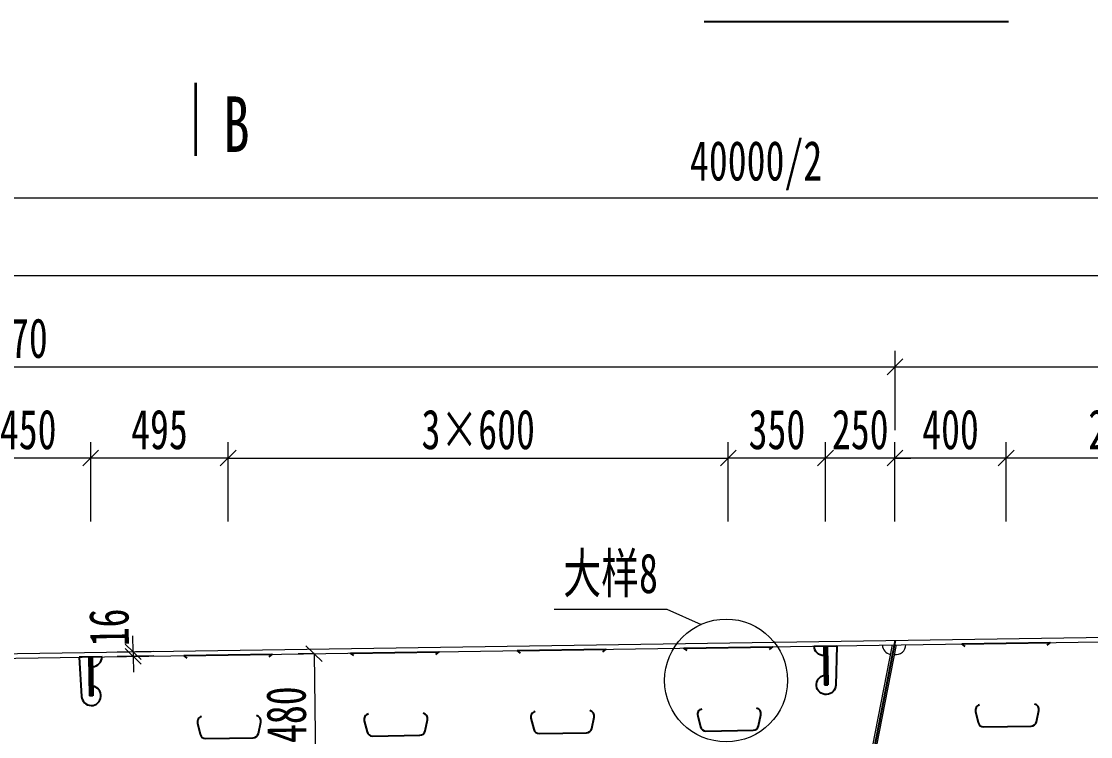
# Model space of a CAD drawing. Header units: millimetres. Extents: x 44597 to 300567, y -113054 to 73044.
# Drawn here: x 77569 to 81417, y -46189 to -43614 of the extents above; entities that cross this region are included whole.
import ezdxf
from ezdxf.enums import TextEntityAlignment as Align

# ---------------------------------------------------------------- set-up
doc = ezdxf.new("R2010")
doc.units = ezdxf.units.MM
doc.layers.get('Defpoints').update_dxf_attribs({"color": 8})
for name, color, linetype, lineweight in [('文字', 7, 'Continuous', 15), ('粗线', 3, 'Continuous', 35), ('细实线', 4, 'Continuous', 15), ('钢板粗线', 1, 'Continuous', 25), ('钢板细线', 6, 'Continuous', 15)]:
    doc.layers.add(name, color=color, linetype=linetype, lineweight=lineweight)
doc.styles.add('111', font='', dxfattribs={"width": 0.7})
doc.styles.add('BM_Dim', font='', dxfattribs={"width": 0.85})
doc.styles.get('111').set_extended_font_data('仿宋_GB2312')
doc.styles.get('BM_Dim').set_extended_font_data('仿宋_GB2312')
doc.dimstyles.new('200', dxfattribs={"dimscale": 0, "dimtxt": 2.5, "dimasz": 1, "dimexe": 1, "dimexo": 1, "dimgap": 0.6, "dimtad": 1, "dimdec": 0, "dimdsep": 46, "dimtxsty": '111', "dimblk": 'OBLIQUE', "dimcen": 0, "dimclrd": 4, "dimclre": 4, "dimclrt": 4, "dimadec": 1, "dimazin": 2, "dimtfac": 1, "dimtdec": 0, "dimtix": 1, "dimtmove": 2, "dimatfit": 3, "dimfxl": 4, "dimfxlon": 1, "dimtolj": 1, "dimlwd": -1, "dimlwe": -1, "dimarcsym": 0})

# ---------------------------------------------------------------- blocks, each defined once
blk = doc.blocks.new('U型肋1')
at = {"layer": 'Defpoints'}
blk.add_line((-160, 0), (160, 0), dxfattribs=at)
at = {"layer": '钢板粗线', "color": 6}
for p, q in [((147.8, -9.7), (160, 0)), ((-147.8, -9.7), (-160, 0))]:
    blk.add_line(p, q, dxfattribs=at)
blk.add_lwpolyline([(-98.8, -220.5, 0.414266), (-113.8, -244.5), (-104.5, -284.5, 0.348876), (-85, -300), (85, -300, 0.348876), (104.5, -284.5), (113.8, -244.5, 0.414091), (98.8, -220.5, 0.414091)], format="xyb", dxfattribs=at)
blk = doc.blocks.new('12-140加劲 有过焊孔')
at = {"layer": 'Defpoints'}
blk.add_line((0, 0), (0, 140), dxfattribs=at)
at = {"layer": '钢板粗线', "color": 7}
for p, q in [((-6, 0), (-6, 140)), ((-6, 140), (6, 140)), ((6, 0), (6, 140)), ((41, 0), (35, 141.5)), ((-41, 0), (41, 0))]:
    blk.add_line(p, q, dxfattribs=at)
for centre, start, end in [((0, 140), 2.441, 260.1291), ((-6, 0), 90, 180)]:
    blk.add_arc(centre, 35, start, end, dxfattribs=at)
blk = doc.blocks.new('_Oblique')
at = {"color": 0, "linetype": 'ByBlock', "lineweight": -2}
blk.add_line((-0.5, -0.5), (0.5, 0.5), dxfattribs=at)
blk = doc.blocks.new('*D219')
at = {"layer": 'Defpoints', "color": 0, "transparency": 16777216}
for p in [(90213.2, -44857.7), (90213.2, -45081.4), (80713.1, -45843)]:
    blk.add_point(p, dxfattribs=at)
at = {"layer": '细实线', "color": 4, "transparency": 16777216}
for p, q in [((80713.1, -45086.2), (80713.1, -44800.5)), ((90213.2, -45024.2), (90213.2, -44800.5)), ((80713.1, -44857.7), (90213.2, -44857.7))]:
    blk.add_line(p, q, dxfattribs=at)
at = {"layer": '细实线', "color": 4, "transparency": 16777216, "xscale": 57.14285714285715, "yscale": 57.14285714285715, "zscale": 57.14285714285715, "rotation": 180}
blk.add_blockref('_Oblique', (80713.1, -44857.7), dxfattribs=at)
at = {"layer": '细实线', "color": 4, "transparency": 16777216, "xscale": 57.14285714285715, "yscale": 57.14285714285715, "zscale": 57.14285714285715}
blk.add_blockref('_Oblique', (90213.2, -44857.7), dxfattribs=at)
at = {"layer": '细实线', "color": 4, "transparency": 16777216, "insert": (85463.1, -44755.4), "char_height": 142.86, "attachment_point": 5, "style": '111'}
blk.add_mtext('\\A1;9500', dxfattribs=at)
blk = doc.blocks.new('*D222')
at = {"layer": 'Defpoints', "color": 0, "transparency": 16777216}
for p in [(80712.9, -45186.4), (81112.9, -45515.1), (80712.9, -45843)]:
    blk.add_point(p, dxfattribs=at)
at = {"layer": '细实线', "color": 4, "transparency": 16777216}
for p, q in [((80712.9, -45414.9), (80712.9, -45129.2)), ((81112.9, -45414.9), (81112.9, -45129.2)), ((81112.9, -45186.4), (80712.9, -45186.4))]:
    blk.add_line(p, q, dxfattribs=at)
at = {"layer": '细实线', "color": 4, "transparency": 16777216, "xscale": 57.14285714285715, "yscale": 57.14285714285715, "zscale": 57.14285714285715, "rotation": 180}
blk.add_blockref('_Oblique', (80712.9, -45186.4), dxfattribs=at)
at = {"layer": '细实线', "color": 4, "transparency": 16777216, "xscale": 57.14285714285715, "yscale": 57.14285714285715, "zscale": 57.14285714285715}
blk.add_blockref('_Oblique', (81112.9, -45186.4), dxfattribs=at)
at = {"layer": '细实线', "color": 4, "transparency": 16777216, "insert": (80912.9, -45084.1), "char_height": 142.86, "attachment_point": 5, "style": '111'}
blk.add_mtext('\\A1;400', dxfattribs=at)
blk = doc.blocks.new('*D224')
at = {"layer": 'Defpoints', "color": 0, "transparency": 16777216}
for p in [(80463.2, -45186.4), (80463.2, -45862.8), (80712.9, -45843)]:
    blk.add_point(p, dxfattribs=at)
at = {"layer": '细实线', "color": 4, "transparency": 16777216}
for p, q in [((80463.2, -45414.9), (80463.2, -45129.2)), ((80712.9, -45414.9), (80712.9, -45129.2)), ((80463.2, -45186.4), (80406, -45186.4)), ((80712.9, -45186.4), (80463.2, -45186.4)), ((80712.9, -45186.4), (80770.1, -45186.4))]:
    blk.add_line(p, q, dxfattribs=at)
at = {"layer": '细实线', "color": 4, "transparency": 16777216, "xscale": 57.14285714285715, "yscale": 57.14285714285715, "zscale": 57.14285714285715}
blk.add_blockref('_Oblique', (80463.2, -45186.4), dxfattribs=at)
at = {"layer": '细实线', "color": 4, "transparency": 16777216, "xscale": 57.14285714285715, "yscale": 57.14285714285715, "zscale": 57.14285714285715, "rotation": 180}
blk.add_blockref('_Oblique', (80712.9, -45186.4), dxfattribs=at)
at = {"layer": '细实线', "color": 4, "transparency": 16777216, "insert": (80588, -45084.1), "char_height": 142.86, "attachment_point": 5, "style": '111'}
blk.add_mtext('\\A1;250', dxfattribs=at)
blk = doc.blocks.new('*D225')
at = {"layer": 'Defpoints', "color": 0, "transparency": 16777216}
for p in [(80113.2, -45186.4), (80113.2, -45694.4), (78313.3, -45895)]:
    blk.add_point(p, dxfattribs=at)
at = {"layer": '细实线', "color": 4, "transparency": 16777216}
for p, q in [((78313.3, -45414.9), (78313.3, -45129.2)), ((80113.2, -45414.9), (80113.2, -45129.2)), ((78313.3, -45186.4), (80113.2, -45186.4))]:
    blk.add_line(p, q, dxfattribs=at)
at = {"layer": '细实线', "color": 4, "transparency": 16777216, "xscale": 57.14285714285715, "yscale": 57.14285714285715, "zscale": 57.14285714285715, "rotation": 180}
blk.add_blockref('_Oblique', (78313.3, -45186.4), dxfattribs=at)
at = {"layer": '细实线', "color": 4, "transparency": 16777216, "xscale": 57.14285714285715, "yscale": 57.14285714285715, "zscale": 57.14285714285715}
blk.add_blockref('_Oblique', (80113.2, -45186.4), dxfattribs=at)
at = {"layer": '细实线', "color": 4, "transparency": 16777216, "insert": (79213.2, -45084.1), "char_height": 142.86, "attachment_point": 5, "style": '111'}
blk.add_mtext('\\A1;3×600', dxfattribs=at)
blk = doc.blocks.new('*D226')
at = {"layer": 'Defpoints', "color": 0, "transparency": 16777216}
for p in [(81112.9, -45186.4), (81112.9, -45515.1), (82112.9, -45500.1)]:
    blk.add_point(p, dxfattribs=at)
at = {"layer": '细实线', "color": 4, "transparency": 16777216}
for p, q in [((81112.9, -45414.9), (81112.9, -45129.2)), ((82112.9, -45414.9), (82112.9, -45129.2)), ((82112.9, -45186.4), (81112.9, -45186.4))]:
    blk.add_line(p, q, dxfattribs=at)
at = {"layer": '细实线', "color": 4, "transparency": 16777216, "xscale": 57.14285714285715, "yscale": 57.14285714285715, "zscale": 57.14285714285715, "rotation": 180}
blk.add_blockref('_Oblique', (81112.9, -45186.4), dxfattribs=at)
at = {"layer": '细实线', "color": 4, "transparency": 16777216, "xscale": 57.14285714285715, "yscale": 57.14285714285715, "zscale": 57.14285714285715}
blk.add_blockref('_Oblique', (82112.9, -45186.4), dxfattribs=at)
at = {"layer": '细实线', "color": 4, "transparency": 16777216, "insert": (81612.9, -45084.1), "char_height": 142.86, "attachment_point": 5, "style": '111'}
blk.add_mtext('\\A1;2×500', dxfattribs=at)
blk = doc.blocks.new('*D227')
at = {"layer": 'Defpoints', "color": 0, "transparency": 16777216}
for p in [(80113.2, -45186.4), (80463.2, -45843), (80113.2, -45868)]:
    blk.add_point(p, dxfattribs=at)
at = {"layer": '细实线', "color": 4, "transparency": 16777216}
for p, q in [((80113.2, -45414.9), (80113.2, -45129.2)), ((80463.2, -45414.9), (80463.2, -45129.2)), ((80463.2, -45186.4), (80113.2, -45186.4))]:
    blk.add_line(p, q, dxfattribs=at)
at = {"layer": '细实线', "color": 4, "transparency": 16777216, "xscale": 57.14285714285715, "yscale": 57.14285714285715, "zscale": 57.14285714285715, "rotation": 180}
blk.add_blockref('_Oblique', (80113.2, -45186.4), dxfattribs=at)
at = {"layer": '细实线', "color": 4, "transparency": 16777216, "xscale": 57.14285714285715, "yscale": 57.14285714285715, "zscale": 57.14285714285715}
blk.add_blockref('_Oblique', (80463.2, -45186.4), dxfattribs=at)
at = {"layer": '细实线', "color": 4, "transparency": 16777216, "insert": (80288.2, -45084.1), "char_height": 142.86, "attachment_point": 5, "style": '111'}
blk.add_mtext('\\A1;350', dxfattribs=at)
blk = doc.blocks.new('*D228')
at = {"layer": 'Defpoints', "color": 0, "transparency": 16777216}
for p in [(90213.2, -44529), (90213.2, -44752.7), (76513.2, -45577.3)]:
    blk.add_point(p, dxfattribs=at)
at = {"layer": '细实线', "color": 4, "transparency": 16777216}
for p, q in [((76513.2, -44757.6), (76513.2, -44471.8)), ((90213.2, -44695.5), (90213.2, -44471.8)), ((76513.2, -44529), (90213.2, -44529))]:
    blk.add_line(p, q, dxfattribs=at)
at = {"layer": '细实线', "color": 4, "transparency": 16777216, "xscale": 57.14285714285715, "yscale": 57.14285714285715, "zscale": 57.14285714285715, "rotation": 180}
blk.add_blockref('_Oblique', (76513.2, -44529), dxfattribs=at)
at = {"layer": '细实线', "color": 4, "transparency": 16777216, "xscale": 57.14285714285715, "yscale": 57.14285714285715, "zscale": 57.14285714285715}
blk.add_blockref('_Oblique', (90213.2, -44529), dxfattribs=at)
at = {"layer": '细实线', "color": 4, "transparency": 16777216, "insert": (83363.2, -44426.7), "char_height": 142.86, "attachment_point": 5, "style": '111'}
blk.add_mtext('\\A1;13700', dxfattribs=at)
blk = doc.blocks.new('*D230')
at = {"layer": 'Defpoints', "color": 0, "transparency": 16777216}
for p in [(80713.1, -44857.7), (74342.9, -45226.9), (80713.1, -45843)]:
    blk.add_point(p, dxfattribs=at)
at = {"layer": '细实线', "color": 4, "transparency": 16777216}
for p, q in [((74342.9, -45086.2), (74342.9, -44800.5)), ((80713.1, -45086.2), (80713.1, -44800.5)), ((74342.9, -44857.7), (80713.1, -44857.7))]:
    blk.add_line(p, q, dxfattribs=at)
at = {"layer": '细实线', "color": 4, "transparency": 16777216, "xscale": 57.14285714285715, "yscale": 57.14285714285715, "zscale": 57.14285714285715, "rotation": 180}
blk.add_blockref('_Oblique', (74342.9, -44857.7), dxfattribs=at)
at = {"layer": '细实线', "color": 4, "transparency": 16777216, "xscale": 57.14285714285715, "yscale": 57.14285714285715, "zscale": 57.14285714285715}
blk.add_blockref('_Oblique', (80713.1, -44857.7), dxfattribs=at)
at = {"layer": '细实线', "color": 4, "transparency": 16777216, "insert": (77528, -44755.4), "char_height": 142.86, "attachment_point": 5, "style": '111'}
blk.add_mtext('\\A1;6370', dxfattribs=at)
blk = doc.blocks.new('*D231')
at = {"layer": 'Defpoints', "color": 0, "transparency": 16777216}
for p in [(90213.2, -44249.4), (90213.2, -44473.1), (70213.2, -44581.1)]:
    blk.add_point(p, dxfattribs=at)
at = {"layer": '细实线', "color": 4, "transparency": 16777216}
for p, q in [((70213.2, -44478), (70213.2, -44192.2)), ((90213.2, -44415.9), (90213.2, -44192.2)), ((70213.2, -44249.4), (90213.2, -44249.4))]:
    blk.add_line(p, q, dxfattribs=at)
at = {"layer": '细实线', "color": 4, "transparency": 16777216, "xscale": 57.14285714285715, "yscale": 57.14285714285715, "zscale": 57.14285714285715, "rotation": 180}
blk.add_blockref('_Oblique', (70213.2, -44249.4), dxfattribs=at)
at = {"layer": '细实线', "color": 4, "transparency": 16777216, "xscale": 57.14285714285715, "yscale": 57.14285714285715, "zscale": 57.14285714285715}
blk.add_blockref('_Oblique', (90213.2, -44249.4), dxfattribs=at)
at = {"layer": '细实线', "color": 4, "transparency": 16777216, "insert": (80213.2, -44132.9), "char_height": 142.857, "attachment_point": 5, "style": '111'}
blk.add_mtext('\\A1;40000/2', dxfattribs=at)
blk = doc.blocks.new('*D307')
at = {"layer": 'Defpoints', "color": 0, "transparency": 16777216}
for p in [(78639.3, -45890.1), (78629.5, -46370.3), (78646.5, -46370.1)]:
    blk.add_point(p, dxfattribs=at)
at = {"layer": '细实线', "color": 4, "transparency": 16777216}
for p, q in [((78622.3, -45890.4), (78565.2, -45891.2)), ((78622.3, -45890.4), (78629.5, -46370.3)), ((78629.5, -46370.3), (78572.4, -46371.2))]:
    blk.add_line(p, q, dxfattribs=at)
at = {"layer": '细实线', "color": 4, "transparency": 16777216, "xscale": 57.14285714285715, "yscale": 57.14285714285715, "zscale": 57.14285714285715}
for p, rotation in [((78622.3, -45890.4), 90.85937224365445), ((78629.5, -46370.3), 270.8593722436545)]:
    blk.add_blockref('_Oblique', p, dxfattribs=dict(at, rotation=rotation))
at = {"layer": '细实线', "color": 4, "transparency": 16777216, "insert": (78523, -46110.7), "char_height": 142.86, "attachment_point": 5, "rotation": 90.8594, "style": '111'}
blk.add_mtext('\\A1;480', dxfattribs=at)
blk = doc.blocks.new('*D442')
at = {"layer": 'Defpoints', "color": 0, "transparency": 16777216}
for p in [(77818.6, -45186.4), (77818.6, -45902.4), (78313.5, -45895)]:
    blk.add_point(p, dxfattribs=at)
at = {"layer": '细实线', "color": 4, "transparency": 16777216}
for p, q in [((77818.6, -45414.9), (77818.6, -45129.2)), ((78313.5, -45414.9), (78313.5, -45129.2)), ((78313.5, -45186.4), (77818.6, -45186.4))]:
    blk.add_line(p, q, dxfattribs=at)
at = {"layer": '细实线', "color": 4, "transparency": 16777216, "xscale": 57.14285714285715, "yscale": 57.14285714285715, "zscale": 57.14285714285715, "rotation": 180}
blk.add_blockref('_Oblique', (77818.6, -45186.4), dxfattribs=at)
at = {"layer": '细实线', "color": 4, "transparency": 16777216, "xscale": 57.14285714285715, "yscale": 57.14285714285715, "zscale": 57.14285714285715}
blk.add_blockref('_Oblique', (78313.5, -45186.4), dxfattribs=at)
at = {"layer": '细实线', "color": 4, "transparency": 16777216, "insert": (78066, -45084.1), "char_height": 142.86, "attachment_point": 5, "style": '111'}
blk.add_mtext('\\A1;495', dxfattribs=at)
blk = doc.blocks.new('*D443')
at = {"layer": 'Defpoints', "color": 0, "transparency": 16777216}
for p in [(77368.6, -45186.4), (77818.6, -45895), (77368.6, -45909.1)]:
    blk.add_point(p, dxfattribs=at)
at = {"layer": '细实线', "color": 4, "transparency": 16777216}
for p, q in [((77368.6, -45414.9), (77368.6, -45129.2)), ((77818.6, -45414.9), (77818.6, -45129.2)), ((77818.6, -45186.4), (77368.6, -45186.4))]:
    blk.add_line(p, q, dxfattribs=at)
at = {"layer": '细实线', "color": 4, "transparency": 16777216, "xscale": 57.14285714285715, "yscale": 57.14285714285715, "zscale": 57.14285714285715, "rotation": 180}
blk.add_blockref('_Oblique', (77368.6, -45186.4), dxfattribs=at)
at = {"layer": '细实线', "color": 4, "transparency": 16777216, "xscale": 57.14285714285715, "yscale": 57.14285714285715, "zscale": 57.14285714285715}
blk.add_blockref('_Oblique', (77818.6, -45186.4), dxfattribs=at)
at = {"layer": '细实线', "color": 4, "transparency": 16777216, "insert": (77593.6, -45084.1), "char_height": 142.86, "attachment_point": 5, "style": '111'}
blk.add_mtext('\\A1;450', dxfattribs=at)
blk = doc.blocks.new('*D502')
at = {"layer": 'Defpoints', "color": 0, "transparency": 16777216}
for p in [(77971.3, -45900.2), (78102.4, -45882.2), (78102.6, -45898.2)]:
    blk.add_point(p, dxfattribs=at)
at = {"layer": '细实线', "color": 4, "transparency": 16777216}
for p, q in [((77971.1, -45884.2), (77970.2, -45827)), ((78045.3, -45883), (77913.9, -45885)), ((78045.5, -45899), (77914.2, -45901)), ((77971.1, -45884.2), (77971.3, -45900.2)), ((77971.3, -45900.2), (77972.2, -45957.3))]:
    blk.add_line(p, q, dxfattribs=at)
at = {"layer": '细实线', "color": 4, "transparency": 16777216, "xscale": 57.14285714285715, "yscale": 57.14285714285715, "zscale": 57.14285714285715}
for p, rotation in [((77971.1, -45884.2), 270.8593722436533), ((77971.3, -45900.2), 90.85937224365327)]:
    blk.add_blockref('_Oblique', p, dxfattribs=dict(at, rotation=rotation))
at = {"layer": '细实线', "color": 4, "transparency": 16777216, "insert": (77885, -45796.7), "char_height": 142.86, "attachment_point": 5, "rotation": 90.8594, "style": '111'}
blk.add_mtext('\\A1;16', dxfattribs=at)

msp = doc.modelspace()

# ---------------------------------------------------------------- linework, layer by layer
at = {"color": 4}
msp.add_line((80026.8, -43613.9), (81121, -43613.9), dxfattribs=at)
at = {"layer": 'Defpoints'}
msp.add_line((80713.1, -45843), (80274.3, -48100.5), dxfattribs=at)
at = {"layer": '粗线'}
msp.add_line((78196.5, -44098.4), (78196.5, -43835.1), dxfattribs=at)
at = {"layer": '细实线'}
for p, q in [((79486.3, -45730.9), (79891.7, -45730.9)), ((79891.7, -45730.9), (80015, -45785.2))]:
    msp.add_line(p, q, dxfattribs=at)
msp.add_circle((80105.2, -45987.2), 221.2, dxfattribs=at)
at = {"layer": '钢板细线'}
for p, q in [((80702.9, -45859.2), (80267.2, -48100.5)), ((80717.2, -45859), (80281.5, -48100.5))]:
    msp.add_line(p, q, dxfattribs=at)
at = {"layer": '钢板细线', "elevation": 0}
for points in [[(70213.2, -45842.9), (76513.2, -45906), (90212.9, -45700.5)], [(70213.2, -45858.9), (76513.2, -45922), (90213.2, -45716.5)]]:
    msp.add_lwpolyline(points, dxfattribs=at)
at = {"layer": '钢板细线'}
for centre, start, end in [((80702.9, -45859.2), 180.8623, 259), ((80717.2, -45859), 259, 0.8594)]:
    msp.add_arc(centre, 35, start, end, dxfattribs=at)

# ---------------------------------------------------------------- block references
at = {"layer": '细实线', "rotation": 180.9806856942547}
msp.add_blockref('12-140加劲 有过焊孔', (77818.3, -45902.4), dxfattribs=at)
at = {"layer": '钢板细线', "rotation": 0.8593722436391068}
for p in [(80113.1, -45868), (81113.1, -45853), (78313.2, -45895), (78913.2, -45886), (79513.2, -45877)]:
    msp.add_blockref('U型肋1', p, dxfattribs=at)
at = {"layer": '钢板细线', "xscale": -1, "rotation": 180.8593722436304}
msp.add_blockref('12-140加劲 有过焊孔', (80463.1, -45862.8), dxfattribs=at)

# ---------------------------------------------------------------- texts
at = {"layer": '文字', "style": 'BM_Dim', "width": 0.7}
msp.add_text('B', height=200, dxfattribs=at).set_placement((78343.2, -44084.1), align=Align.CENTER)
msp.add_text('大样8', height=142.86, dxfattribs=at).set_placement((79689.5, -45715.4), align=Align.BOTTOM_CENTER)

# ---------------------------------------------------------------- dimensions: what is measured, and where the dimension line sits
at = {"layer": '细实线'}
for base, p1, p2, text, picture, middle in [((90213.2, -44249.4), (70213.2, -44581.1), (90213.2, -44473.1), '40000/2', '*D231', (80213.2, -44132.9)), ((80113.2, -45186.4), (78313.3, -45895), (80113.2, -45694.4), '3×600', '*D225', (79213.2, -45084.1)), ((81112.9, -45186.4), (82112.9, -45500.1), (81112.9, -45515.1), '2×500', '*D226', (81612.9, -45084.1))]:
    dim = msp.add_linear_dim(base=base, p1=p1, p2=p2, text=text, dimstyle='200', override={"dimscale": 57.142857, "dimtxsty": '111', "dimblk": 'Oblique'}, dxfattribs=at)
    dim.commit()
    dim.dimension.update_dxf_attribs({"geometry": picture, "text_midpoint": middle})
for base, p1, p2, override, picture, middle in [((90213.2, -44529), (76513.2, -45577.3), (90213.2, -44752.7), {"dimscale": 57.142857, "dimtxsty": '111', "dimblk": 'Oblique'}, '*D228', (83363.2, -44426.7)), ((80713.1, -44857.7), (74342.9, -45226.9), (80713.1, -45843), {"dimscale": 57.142857, "dimtxsty": '111', "dimblk": 'Oblique'}, '*D230', (77528, -44755.4)), ((90213.2, -44857.7), (80713.1, -45843), (90213.2, -45081.4), {"dimscale": 57.142857, "dimtxsty": '111', "dimblk": 'Oblique'}, '*D219', (85463.1, -44755.4)), ((77368.6, -45186.4), (77818.6, -45895), (77368.6, -45909.1), {"dimscale": 57.142857, "dimtxsty": '111', "dimblk": 'Oblique'}, '*D443', (77593.6, -45084.1)), ((77818.6, -45186.4), (78313.5, -45895), (77818.6, -45902.4), {"dimscale": 57.142857, "dimblk": 'Oblique'}, '*D442', (78066, -45084.1)), ((80113.2, -45186.4), (80463.2, -45843), (80113.2, -45868), {"dimscale": 57.142857, "dimblk": 'Oblique'}, '*D227', (80288.2, -45084.1)), ((80463.2, -45186.4), (80712.9, -45843), (80463.2, -45862.8), {"dimscale": 57.142857, "dimblk": 'Oblique'}, '*D224', (80588, -45084.1)), ((80712.9, -45186.4), (81112.9, -45515.1), (80712.9, -45843), {"dimscale": 57.142857, "dimblk": 'Oblique'}, '*D222', (80912.9, -45084.1))]:
    dim = msp.add_linear_dim(base=base, p1=p1, p2=p2, dimstyle='200', override=override, dxfattribs=at)
    dim.commit()
    dim.dimension.update_dxf_attribs({"geometry": picture, "text_midpoint": middle})
for base, p1, p2, picture, middle in [((77971.3, -45900.2), (78102.4, -45882.2), (78102.6, -45898.2), '*D502', (77885, -45796.7)), ((78629.5, -46370.3), (78639.3, -45890.1), (78646.5, -46370.1), '*D307', (78523, -46110.7))]:
    dim = msp.add_linear_dim(base=base, p1=p1, p2=p2, angle=270.8594, dimstyle='200', override={"dimscale": 57.142857, "dimblk": 'Oblique'}, dxfattribs=at)
    dim.commit()
    dim.dimension.update_dxf_attribs({"geometry": picture, "text_midpoint": middle, "dimtype": 161})

doc.saveas('drawing.dxf')
